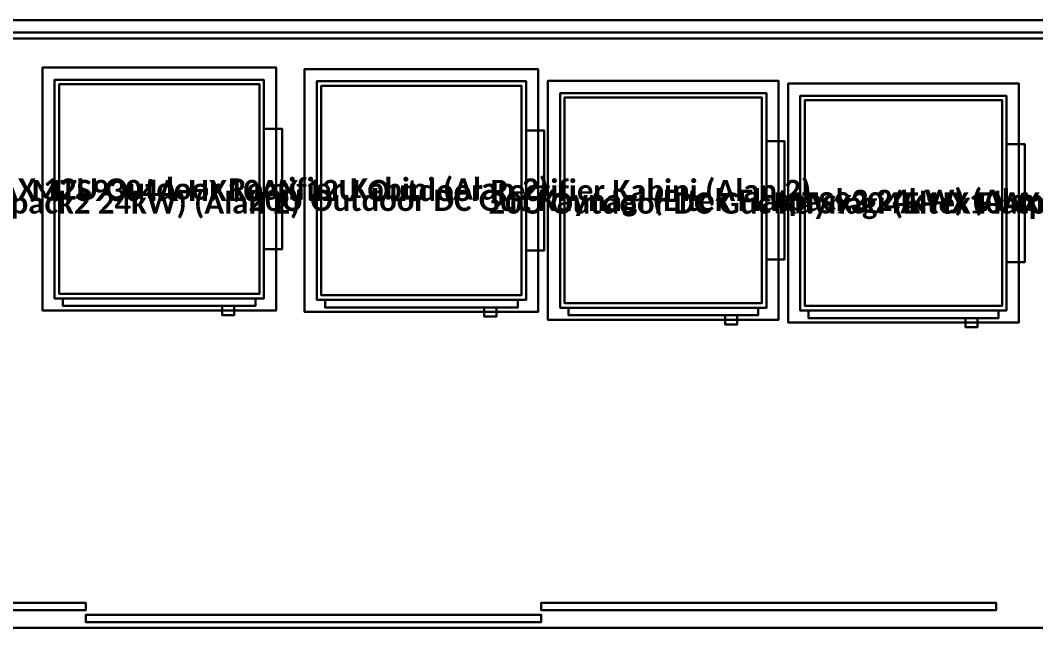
# Model space of a CAD drawing. Header units: metres. Extents: x -15 to 15, y -45.1 to 2.
# Drawn here: x 1.284 to 4.63, y 0 to 2 of the extents above; entities that cross this region are included whole.
import ezdxf
from ezdxf.enums import TextEntityAlignment as Align

# ---------------------------------------------------------------- set-up
doc = ezdxf.new("R2010")
doc.units = ezdxf.units.M
for name, color, linetype in [('EKP_RECTIFIER_ELTEK_20U', 3, 'CONTINUOUS'), ('EKP_RECTIFIER_MTS9304A', 94, 'CONTINUOUS'), ('KORKULUK_KAPI', 4, 'CONTINUOUS'), ('ZEMIN_PLATFORM', 8, 'CONTINUOUS')]:
    doc.layers.add(name, color=color, linetype=linetype)
doc.styles.get("Standard").update_dxf_attribs({"font": 'calibrib.ttf'})

msp = doc.modelspace()

# ---------------------------------------------------------------- linework, layer by layer
at = {"layer": 'EKP_RECTIFIER_ELTEK_20U'}
for p, q in [((3.7828, 1.8006, 1.24), (3.0228, 1.8006, 1.24)), ((3.0228, 1.8006, 1.24), (3.0228, 1.0136, 1.24)), ((3.7828, 1.8006, 1.32), (3.0228, 1.8006, 1.32)), ((3.0228, 1.8006, 1.32), (3.0228, 1.0136, 1.32)), ((3.0228, 1.8006, 1.24), (3.0228, 1.8006, 1.32)), ((3.7828, 1.0136, 1.24), (3.7828, 1.8006, 1.24)), ((3.7828, 1.0136, 1.32), (3.7828, 1.8006, 1.32)), ((3.7828, 1.8006, 1.24), (3.7828, 1.8006, 1.32)), ((4.5743, 1.7917, 1.24), (3.8143, 1.7917, 1.24)), ((3.8143, 1.7917, 1.24), (3.8143, 1.0047, 1.24)), ((4.5743, 1.7917, 1.32), (3.8143, 1.7917, 1.32)), ((3.8143, 1.7917, 1.32), (3.8143, 1.0047, 1.32)), ((3.8143, 1.7917, 1.24), (3.8143, 1.7917, 1.32)), ((4.5743, 1.0047, 1.24), (4.5743, 1.7917, 1.24)), ((4.5743, 1.0047, 1.32), (4.5743, 1.7917, 1.32)), ((4.5743, 1.7917, 1.24), (4.5743, 1.7917, 1.32)), ((3.7428, 1.7606, 0.1), (3.0628, 1.7606, 0.1)), ((3.0628, 1.7606, 0.1), (3.0628, 1.0536, 0.1)), ((3.7428, 1.7606, 1.24), (3.0628, 1.7606, 1.24)), ((3.0628, 1.7606, 1.24), (3.0628, 1.0536, 1.24)), ((3.0628, 1.7606, 0.1), (3.0628, 1.7606, 1.24)), ((3.7278, 1.7456), (3.0778, 1.7456)), ((3.0778, 1.7456), (3.0778, 1.0686)), ((3.7278, 1.7456, 0.1), (3.0778, 1.7456, 0.1)), ((3.0778, 1.7456, 0.1), (3.0778, 1.0686, 0.1)), ((3.0778, 1.7456), (3.0778, 1.7456, 0.1)), ((3.7278, 1.0686), (3.7278, 1.7456)), ((3.7278, 1.0686, 0.1), (3.7278, 1.7456, 0.1)), ((3.7278, 1.7456), (3.7278, 1.7456, 0.1)), ((3.7428, 1.0536, 0.1), (3.7428, 1.7606, 0.1)), ((3.7428, 1.0536, 1.24), (3.7428, 1.7606, 1.24)), ((3.7428, 1.7606, 0.1), (3.7428, 1.7606, 1.24)), ((4.5343, 1.7517, 0.1), (3.8543, 1.7517, 0.1)), ((3.8543, 1.7517, 0.1), (3.8543, 1.0447, 0.1)), ((4.5343, 1.7517, 1.24), (3.8543, 1.7517, 1.24)), ((3.8543, 1.7517, 1.24), (3.8543, 1.0447, 1.24)), ((3.8543, 1.7517, 0.1), (3.8543, 1.7517, 1.24)), ((4.5343, 1.0447, 0.1), (4.5343, 1.7517, 0.1)), ((4.5343, 1.0447, 1.24), (4.5343, 1.7517, 1.24)), ((4.5343, 1.7517, 0.1), (4.5343, 1.7517, 1.24)), ((4.5193, 1.7367), (3.8693, 1.7367)), ((3.8693, 1.7367), (3.8693, 1.0597)), ((4.5193, 1.7367, 0.1), (3.8693, 1.7367, 0.1)), ((3.8693, 1.7367, 0.1), (3.8693, 1.0597, 0.1)), ((3.8693, 1.7367), (3.8693, 1.7367, 0.1)), ((4.5193, 1.0597), (4.5193, 1.7367)), ((4.5193, 1.0597, 0.1), (4.5193, 1.7367, 0.1)), ((4.5193, 1.7367), (4.5193, 1.7367, 0.1)), ((3.8028, 1.6016, 0.2995), (3.7428, 1.6016, 0.2995)), ((3.7428, 1.6016, 0.2995), (3.7428, 1.2127, 0.2995)), ((3.8028, 1.6016, 1.0405), (3.7428, 1.6016, 1.0405)), ((3.7428, 1.6016, 1.0405), (3.7428, 1.2127, 1.0405)), ((3.7428, 1.6016, 0.2995), (3.7428, 1.6016, 1.0405)), ((3.8028, 1.2127, 0.2995), (3.8028, 1.6016, 0.2995)), ((3.8028, 1.2127, 1.0405), (3.8028, 1.6016, 1.0405)), ((3.8028, 1.6016, 0.2995), (3.8028, 1.6016, 1.0405)), ((4.5943, 1.5926, 0.2995), (4.5343, 1.5926, 0.2995)), ((4.5343, 1.5926, 0.2995), (4.5343, 1.2038, 0.2995)), ((4.5943, 1.5926, 1.0405), (4.5343, 1.5926, 1.0405)), ((4.5343, 1.5926, 1.0405), (4.5343, 1.2038, 1.0405)), ((4.5343, 1.5926, 0.2995), (4.5343, 1.5926, 1.0405)), ((4.5943, 1.2038, 0.2995), (4.5943, 1.5926, 0.2995)), ((4.5943, 1.2038, 1.0405), (4.5943, 1.5926, 1.0405)), ((4.5943, 1.5926, 0.2995), (4.5943, 1.5926, 1.0405)), ((3.7428, 1.2127, 0.2995), (3.8028, 1.2127, 0.2995)), ((3.7428, 1.2127, 1.0405), (3.8028, 1.2127, 1.0405)), ((3.7428, 1.2127, 0.2995), (3.7428, 1.2127, 1.0405)), ((3.8028, 1.2127, 0.2995), (3.8028, 1.2127, 1.0405)), ((4.5343, 1.2038, 0.2995), (4.5943, 1.2038, 0.2995)), ((4.5343, 1.2038, 1.0405), (4.5943, 1.2038, 1.0405)), ((4.5343, 1.2038, 0.2995), (4.5343, 1.2038, 1.0405)), ((4.5943, 1.2038, 0.2995), (4.5943, 1.2038, 1.0405)), ((3.0628, 1.0536, 0.1), (3.7428, 1.0536, 0.1)), ((3.0628, 1.0536, 1.24), (3.7428, 1.0536, 1.24)), ((3.0628, 1.0536, 0.1), (3.0628, 1.0536, 1.24)), ((3.0778, 1.0686), (3.7278, 1.0686)), ((3.0778, 1.0686, 0.1), (3.7278, 1.0686, 0.1)), ((3.0778, 1.0686), (3.0778, 1.0686, 0.1)), ((3.7156, 1.0536, 0.13), (3.09, 1.0536, 0.13)), ((3.09, 1.0536, 0.13), (3.09, 1.0286, 0.13)), ((3.7156, 1.0536, 1.216), (3.09, 1.0536, 1.216)), ((3.09, 1.0536, 1.216), (3.09, 1.0286, 1.216)), ((3.09, 1.0536, 0.13), (3.09, 1.0536, 1.216)), ((3.7156, 1.0286, 0.13), (3.7156, 1.0536, 0.13)), ((3.7156, 1.0286, 1.216), (3.7156, 1.0536, 1.216)), ((3.7156, 1.0536, 0.13), (3.7156, 1.0536, 1.216)), ((3.7278, 1.0686), (3.7278, 1.0686, 0.1)), ((3.7428, 1.0536, 0.1), (3.7428, 1.0536, 1.24)), ((3.8543, 1.0447, 0.1), (4.5343, 1.0447, 0.1)), ((3.8543, 1.0447, 1.24), (4.5343, 1.0447, 1.24)), ((3.8543, 1.0447, 0.1), (3.8543, 1.0447, 1.24)), ((3.8693, 1.0597), (4.5193, 1.0597)), ((3.8693, 1.0597, 0.1), (4.5193, 1.0597, 0.1)), ((3.8693, 1.0597), (3.8693, 1.0597, 0.1)), ((4.5071, 1.0447, 0.13), (3.8815, 1.0447, 0.13)), ((3.8815, 1.0447, 0.13), (3.8815, 1.0197, 0.13)), ((4.5071, 1.0447, 1.216), (3.8815, 1.0447, 1.216)), ((3.8815, 1.0447, 1.216), (3.8815, 1.0197, 1.216)), ((3.8815, 1.0447, 0.13), (3.8815, 1.0447, 1.216)), ((4.5071, 1.0197, 0.13), (4.5071, 1.0447, 0.13)), ((4.5071, 1.0197, 1.216), (4.5071, 1.0447, 1.216)), ((4.5071, 1.0447, 0.13), (4.5071, 1.0447, 1.216)), ((4.5193, 1.0597), (4.5193, 1.0597, 0.1)), ((4.5343, 1.0447, 0.1), (4.5343, 1.0447, 1.24)), ((3.0228, 1.0136, 1.24), (3.7828, 1.0136, 1.24)), ((3.0228, 1.0136, 1.32), (3.7828, 1.0136, 1.32)), ((3.0228, 1.0136, 1.24), (3.0228, 1.0136, 1.32)), ((3.09, 1.0286, 0.13), (3.7156, 1.0286, 0.13)), ((3.09, 1.0286, 1.216), (3.7156, 1.0286, 1.216)), ((3.09, 1.0286, 0.13), (3.09, 1.0286, 1.216)), ((3.6468, 1.0286, 0.58), (3.6068, 1.0286, 0.58)), ((3.6068, 1.0286, 0.58), (3.6068, 0.9986, 0.58)), ((3.6468, 1.0286, 0.76), (3.6068, 1.0286, 0.76)), ((3.6068, 1.0286, 0.76), (3.6068, 0.9986, 0.76)), ((3.6068, 1.0286, 0.58), (3.6068, 1.0286, 0.76)), ((3.6468, 0.9986, 0.58), (3.6468, 1.0286, 0.58)), ((3.6468, 0.9986, 0.76), (3.6468, 1.0286, 0.76)), ((3.6468, 1.0286, 0.58), (3.6468, 1.0286, 0.76)), ((3.7156, 1.0286, 0.13), (3.7156, 1.0286, 1.216)), ((3.7828, 1.0136, 1.24), (3.7828, 1.0136, 1.32)), ((3.8143, 1.0047, 1.24), (4.5743, 1.0047, 1.24)), ((3.8143, 1.0047, 1.32), (4.5743, 1.0047, 1.32)), ((3.8143, 1.0047, 1.24), (3.8143, 1.0047, 1.32)), ((3.8815, 1.0197, 0.13), (4.5071, 1.0197, 0.13)), ((3.8815, 1.0197, 1.216), (4.5071, 1.0197, 1.216)), ((3.8815, 1.0197, 0.13), (3.8815, 1.0197, 1.216)), ((4.4383, 1.0197, 0.58), (4.3983, 1.0197, 0.58)), ((4.3983, 1.0197, 0.58), (4.3983, 0.9897, 0.58)), ((4.4383, 1.0197, 0.76), (4.3983, 1.0197, 0.76)), ((4.3983, 1.0197, 0.76), (4.3983, 0.9897, 0.76)), ((4.3983, 1.0197, 0.58), (4.3983, 1.0197, 0.76)), ((4.4383, 0.9897, 0.58), (4.4383, 1.0197, 0.58)), ((4.4383, 0.9897, 0.76), (4.4383, 1.0197, 0.76)), ((4.4383, 1.0197, 0.58), (4.4383, 1.0197, 0.76)), ((4.5071, 1.0197, 0.13), (4.5071, 1.0197, 1.216)), ((4.5743, 1.0047, 1.24), (4.5743, 1.0047, 1.32)), ((3.6068, 0.9986, 0.58), (3.6468, 0.9986, 0.58)), ((3.6068, 0.9986, 0.76), (3.6468, 0.9986, 0.76)), ((3.6068, 0.9986, 0.58), (3.6068, 0.9986, 0.76)), ((3.6468, 0.9986, 0.58), (3.6468, 0.9986, 0.76)), ((4.3983, 0.9897, 0.58), (4.4383, 0.9897, 0.58)), ((4.3983, 0.9897, 0.76), (4.4383, 0.9897, 0.76)), ((4.3983, 0.9897, 0.58), (4.3983, 0.9897, 0.76)), ((4.4383, 0.9897, 0.58), (4.4383, 0.9897, 0.76))]:
    msp.add_line(p, q, dxfattribs=at)
for points in [[(3.0228, 1.0136, 1.24), (3.7828, 1.0136, 1.24), (3.7828, 1.8006, 1.24), (3.0228, 1.8006, 1.24)], [(3.0228, 1.0136, 1.32), (3.7828, 1.0136, 1.32), (3.7828, 1.8006, 1.32), (3.0228, 1.8006, 1.32)], [(3.0228, 1.8006, 1.24), (3.7828, 1.8006, 1.24), (3.7828, 1.8006, 1.32), (3.0228, 1.8006, 1.32)], [(3.0228, 1.0136, 1.24), (3.0228, 1.8006, 1.24), (3.0228, 1.8006, 1.32), (3.0228, 1.0136, 1.32)], [(3.7828, 1.0136, 1.24), (3.7828, 1.8006, 1.24), (3.7828, 1.8006, 1.32), (3.7828, 1.0136, 1.32)], [(3.8143, 1.0047, 1.24), (4.5743, 1.0047, 1.24), (4.5743, 1.7917, 1.24), (3.8143, 1.7917, 1.24)], [(3.8143, 1.0047, 1.32), (4.5743, 1.0047, 1.32), (4.5743, 1.7917, 1.32), (3.8143, 1.7917, 1.32)], [(3.8143, 1.7917, 1.24), (4.5743, 1.7917, 1.24), (4.5743, 1.7917, 1.32), (3.8143, 1.7917, 1.32)], [(3.8143, 1.0047, 1.24), (3.8143, 1.7917, 1.24), (3.8143, 1.7917, 1.32), (3.8143, 1.0047, 1.32)], [(4.5743, 1.0047, 1.24), (4.5743, 1.7917, 1.24), (4.5743, 1.7917, 1.32), (4.5743, 1.0047, 1.32)], [(3.0628, 1.0536, 0.1), (3.7428, 1.0536, 0.1), (3.7428, 1.7606, 0.1), (3.0628, 1.7606, 0.1)], [(3.0628, 1.0536, 1.24), (3.7428, 1.0536, 1.24), (3.7428, 1.7606, 1.24), (3.0628, 1.7606, 1.24)], [(3.0628, 1.7606, 0.1), (3.7428, 1.7606, 0.1), (3.7428, 1.7606, 1.24), (3.0628, 1.7606, 1.24)], [(3.0628, 1.0536, 0.1), (3.0628, 1.7606, 0.1), (3.0628, 1.7606, 1.24), (3.0628, 1.0536, 1.24)], [(3.0778, 1.0686), (3.7278, 1.0686), (3.7278, 1.7456), (3.0778, 1.7456)], [(3.0778, 1.0686, 0.1), (3.7278, 1.0686, 0.1), (3.7278, 1.7456, 0.1), (3.0778, 1.7456, 0.1)], [(3.0778, 1.7456), (3.7278, 1.7456), (3.7278, 1.7456, 0.1), (3.0778, 1.7456, 0.1)], [(3.0778, 1.0686), (3.0778, 1.7456), (3.0778, 1.7456, 0.1), (3.0778, 1.0686, 0.1)], [(3.7278, 1.0686), (3.7278, 1.7456), (3.7278, 1.7456, 0.1), (3.7278, 1.0686, 0.1)], [(3.7428, 1.0536, 0.1), (3.7428, 1.7606, 0.1), (3.7428, 1.7606, 1.24), (3.7428, 1.0536, 1.24)], [(3.8543, 1.0447, 0.1), (4.5343, 1.0447, 0.1), (4.5343, 1.7517, 0.1), (3.8543, 1.7517, 0.1)], [(3.8543, 1.0447, 1.24), (4.5343, 1.0447, 1.24), (4.5343, 1.7517, 1.24), (3.8543, 1.7517, 1.24)], [(3.8543, 1.7517, 0.1), (4.5343, 1.7517, 0.1), (4.5343, 1.7517, 1.24), (3.8543, 1.7517, 1.24)], [(3.8543, 1.0447, 0.1), (3.8543, 1.7517, 0.1), (3.8543, 1.7517, 1.24), (3.8543, 1.0447, 1.24)], [(4.5343, 1.0447, 0.1), (4.5343, 1.7517, 0.1), (4.5343, 1.7517, 1.24), (4.5343, 1.0447, 1.24)], [(3.8693, 1.0597), (4.5193, 1.0597), (4.5193, 1.7367), (3.8693, 1.7367)], [(3.8693, 1.0597, 0.1), (4.5193, 1.0597, 0.1), (4.5193, 1.7367, 0.1), (3.8693, 1.7367, 0.1)], [(3.8693, 1.7367), (4.5193, 1.7367), (4.5193, 1.7367, 0.1), (3.8693, 1.7367, 0.1)], [(3.8693, 1.0597), (3.8693, 1.7367), (3.8693, 1.7367, 0.1), (3.8693, 1.0597, 0.1)], [(4.5193, 1.0597), (4.5193, 1.7367), (4.5193, 1.7367, 0.1), (4.5193, 1.0597, 0.1)], [(3.7428, 1.2127, 0.2995), (3.8028, 1.2127, 0.2995), (3.8028, 1.6016, 0.2995), (3.7428, 1.6016, 0.2995)], [(3.7428, 1.2127, 1.0405), (3.8028, 1.2127, 1.0405), (3.8028, 1.6016, 1.0405), (3.7428, 1.6016, 1.0405)], [(3.7428, 1.6016, 0.2995), (3.8028, 1.6016, 0.2995), (3.8028, 1.6016, 1.0405), (3.7428, 1.6016, 1.0405)], [(3.7428, 1.2127, 0.2995), (3.7428, 1.6016, 0.2995), (3.7428, 1.6016, 1.0405), (3.7428, 1.2127, 1.0405)], [(3.8028, 1.2127, 0.2995), (3.8028, 1.6016, 0.2995), (3.8028, 1.6016, 1.0405), (3.8028, 1.2127, 1.0405)], [(4.5343, 1.2038, 0.2995), (4.5943, 1.2038, 0.2995), (4.5943, 1.5926, 0.2995), (4.5343, 1.5926, 0.2995)], [(4.5343, 1.2038, 1.0405), (4.5943, 1.2038, 1.0405), (4.5943, 1.5926, 1.0405), (4.5343, 1.5926, 1.0405)], [(4.5343, 1.5926, 0.2995), (4.5943, 1.5926, 0.2995), (4.5943, 1.5926, 1.0405), (4.5343, 1.5926, 1.0405)], [(4.5343, 1.2038, 0.2995), (4.5343, 1.5926, 0.2995), (4.5343, 1.5926, 1.0405), (4.5343, 1.2038, 1.0405)], [(4.5943, 1.2038, 0.2995), (4.5943, 1.5926, 0.2995), (4.5943, 1.5926, 1.0405), (4.5943, 1.2038, 1.0405)], [(3.7428, 1.2127, 0.2995), (3.8028, 1.2127, 0.2995), (3.8028, 1.2127, 1.0405), (3.7428, 1.2127, 1.0405)], [(4.5343, 1.2038, 0.2995), (4.5943, 1.2038, 0.2995), (4.5943, 1.2038, 1.0405), (4.5343, 1.2038, 1.0405)], [(3.0628, 1.0536, 0.1), (3.7428, 1.0536, 0.1), (3.7428, 1.0536, 1.24), (3.0628, 1.0536, 1.24)], [(3.0778, 1.0686), (3.7278, 1.0686), (3.7278, 1.0686, 0.1), (3.0778, 1.0686, 0.1)], [(3.09, 1.0286, 0.13), (3.7156, 1.0286, 0.13), (3.7156, 1.0536, 0.13), (3.09, 1.0536, 0.13)], [(3.09, 1.0286, 1.216), (3.7156, 1.0286, 1.216), (3.7156, 1.0536, 1.216), (3.09, 1.0536, 1.216)], [(3.09, 1.0536, 0.13), (3.7156, 1.0536, 0.13), (3.7156, 1.0536, 1.216), (3.09, 1.0536, 1.216)], [(3.09, 1.0286, 0.13), (3.09, 1.0536, 0.13), (3.09, 1.0536, 1.216), (3.09, 1.0286, 1.216)], [(3.7156, 1.0286, 0.13), (3.7156, 1.0536, 0.13), (3.7156, 1.0536, 1.216), (3.7156, 1.0286, 1.216)], [(3.8543, 1.0447, 0.1), (4.5343, 1.0447, 0.1), (4.5343, 1.0447, 1.24), (3.8543, 1.0447, 1.24)], [(3.8693, 1.0597), (4.5193, 1.0597), (4.5193, 1.0597, 0.1), (3.8693, 1.0597, 0.1)], [(3.8815, 1.0197, 0.13), (4.5071, 1.0197, 0.13), (4.5071, 1.0447, 0.13), (3.8815, 1.0447, 0.13)], [(3.8815, 1.0197, 1.216), (4.5071, 1.0197, 1.216), (4.5071, 1.0447, 1.216), (3.8815, 1.0447, 1.216)], [(3.8815, 1.0447, 0.13), (4.5071, 1.0447, 0.13), (4.5071, 1.0447, 1.216), (3.8815, 1.0447, 1.216)], [(3.8815, 1.0197, 0.13), (3.8815, 1.0447, 0.13), (3.8815, 1.0447, 1.216), (3.8815, 1.0197, 1.216)], [(4.5071, 1.0197, 0.13), (4.5071, 1.0447, 0.13), (4.5071, 1.0447, 1.216), (4.5071, 1.0197, 1.216)], [(3.0228, 1.0136, 1.24), (3.7828, 1.0136, 1.24), (3.7828, 1.0136, 1.32), (3.0228, 1.0136, 1.32)], [(3.09, 1.0286, 0.13), (3.7156, 1.0286, 0.13), (3.7156, 1.0286, 1.216), (3.09, 1.0286, 1.216)], [(3.6068, 0.9986, 0.58), (3.6468, 0.9986, 0.58), (3.6468, 1.0286, 0.58), (3.6068, 1.0286, 0.58)], [(3.6068, 0.9986, 0.76), (3.6468, 0.9986, 0.76), (3.6468, 1.0286, 0.76), (3.6068, 1.0286, 0.76)], [(3.6068, 1.0286, 0.58), (3.6468, 1.0286, 0.58), (3.6468, 1.0286, 0.76), (3.6068, 1.0286, 0.76)], [(3.6068, 0.9986, 0.58), (3.6068, 1.0286, 0.58), (3.6068, 1.0286, 0.76), (3.6068, 0.9986, 0.76)], [(3.6468, 0.9986, 0.58), (3.6468, 1.0286, 0.58), (3.6468, 1.0286, 0.76), (3.6468, 0.9986, 0.76)], [(3.8143, 1.0047, 1.24), (4.5743, 1.0047, 1.24), (4.5743, 1.0047, 1.32), (3.8143, 1.0047, 1.32)], [(3.8815, 1.0197, 0.13), (4.5071, 1.0197, 0.13), (4.5071, 1.0197, 1.216), (3.8815, 1.0197, 1.216)], [(4.3983, 0.9897, 0.58), (4.4383, 0.9897, 0.58), (4.4383, 1.0197, 0.58), (4.3983, 1.0197, 0.58)], [(4.3983, 0.9897, 0.76), (4.4383, 0.9897, 0.76), (4.4383, 1.0197, 0.76), (4.3983, 1.0197, 0.76)], [(4.3983, 1.0197, 0.58), (4.4383, 1.0197, 0.58), (4.4383, 1.0197, 0.76), (4.3983, 1.0197, 0.76)], [(4.3983, 0.9897, 0.58), (4.3983, 1.0197, 0.58), (4.3983, 1.0197, 0.76), (4.3983, 0.9897, 0.76)], [(4.4383, 0.9897, 0.58), (4.4383, 1.0197, 0.58), (4.4383, 1.0197, 0.76), (4.4383, 0.9897, 0.76)], [(3.6068, 0.9986, 0.58), (3.6468, 0.9986, 0.58), (3.6468, 0.9986, 0.76), (3.6068, 0.9986, 0.76)], [(4.3983, 0.9897, 0.58), (4.4383, 0.9897, 0.58), (4.4383, 0.9897, 0.76), (4.3983, 0.9897, 0.76)]]:
    msp.add_3dface(points, dxfattribs=at)
at = {"layer": 'EKP_RECTIFIER_MTS9304A'}
for p, q in [((2.1268, 1.8445, 1.17), (1.3568, 1.8445, 1.17)), ((1.3568, 1.8445, 1.17), (1.3568, 1.0445, 1.17)), ((2.1268, 1.8445, 1.25), (1.3568, 1.8445, 1.25)), ((1.3568, 1.8445, 1.25), (1.3568, 1.0445, 1.25)), ((1.3568, 1.8445, 1.17), (1.3568, 1.8445, 1.25)), ((2.1268, 1.0445, 1.17), (2.1268, 1.8445, 1.17)), ((2.1268, 1.0445, 1.25), (2.1268, 1.8445, 1.25)), ((2.1268, 1.8445, 1.17), (2.1268, 1.8445, 1.25)), ((2.9908, 1.8397, 1.17), (2.2208, 1.8397, 1.17)), ((2.2208, 1.8397, 1.17), (2.2208, 1.0397, 1.17)), ((2.9908, 1.8397, 1.25), (2.2208, 1.8397, 1.25)), ((2.2208, 1.8397, 1.25), (2.2208, 1.0397, 1.25)), ((2.2208, 1.8397, 1.17), (2.2208, 1.8397, 1.25)), ((2.9908, 1.0397, 1.17), (2.9908, 1.8397, 1.17)), ((2.9908, 1.0397, 1.25), (2.9908, 1.8397, 1.25)), ((2.9908, 1.8397, 1.17), (2.9908, 1.8397, 1.25)), ((2.0868, 1.8045, 0.1), (1.3968, 1.8045, 0.1)), ((1.3968, 1.8045, 0.1), (1.3968, 1.0845, 0.1)), ((2.0868, 1.8045, 1.17), (1.3968, 1.8045, 1.17)), ((1.3968, 1.8045, 1.17), (1.3968, 1.0845, 1.17)), ((1.3968, 1.8045, 0.1), (1.3968, 1.8045, 1.17)), ((2.0718, 1.7895), (1.4118, 1.7895)), ((1.4118, 1.7895), (1.4118, 1.0995)), ((2.0718, 1.7895, 0.1), (1.4118, 1.7895, 0.1)), ((1.4118, 1.7895, 0.1), (1.4118, 1.0995, 0.1)), ((1.4118, 1.7895), (1.4118, 1.7895, 0.1)), ((2.0718, 1.0995), (2.0718, 1.7895)), ((2.0718, 1.0995, 0.1), (2.0718, 1.7895, 0.1)), ((2.0718, 1.7895), (2.0718, 1.7895, 0.1)), ((2.0868, 1.0845, 0.1), (2.0868, 1.8045, 0.1)), ((2.0868, 1.0845, 1.17), (2.0868, 1.8045, 1.17)), ((2.0868, 1.8045, 0.1), (2.0868, 1.8045, 1.17)), ((2.9508, 1.7997, 0.1), (2.2608, 1.7997, 0.1)), ((2.2608, 1.7997, 0.1), (2.2608, 1.0797, 0.1)), ((2.9508, 1.7997, 1.17), (2.2608, 1.7997, 1.17)), ((2.2608, 1.7997, 1.17), (2.2608, 1.0797, 1.17)), ((2.2608, 1.7997, 0.1), (2.2608, 1.7997, 1.17)), ((2.9358, 1.7847), (2.2758, 1.7847)), ((2.2758, 1.7847), (2.2758, 1.0947)), ((2.9358, 1.7847, 0.1), (2.2758, 1.7847, 0.1)), ((2.2758, 1.7847, 0.1), (2.2758, 1.0947, 0.1)), ((2.2758, 1.7847), (2.2758, 1.7847, 0.1)), ((2.9358, 1.0947), (2.9358, 1.7847)), ((2.9358, 1.0947, 0.1), (2.9358, 1.7847, 0.1)), ((2.9358, 1.7847), (2.9358, 1.7847, 0.1)), ((2.9508, 1.0797, 0.1), (2.9508, 1.7997, 0.1)), ((2.9508, 1.0797, 1.17), (2.9508, 1.7997, 1.17)), ((2.9508, 1.7997, 0.1), (2.9508, 1.7997, 1.17)), ((2.1468, 1.6425, 0.2872), (2.0868, 1.6425, 0.2872)), ((2.0868, 1.6425, 0.2872), (2.0868, 1.2465, 0.2872)), ((2.1468, 1.6425, 0.9827), (2.0868, 1.6425, 0.9827)), ((2.0868, 1.6425, 0.9827), (2.0868, 1.2465, 0.9827)), ((2.0868, 1.6425, 0.2872), (2.0868, 1.6425, 0.9827)), ((2.1468, 1.2465, 0.2872), (2.1468, 1.6425, 0.2872)), ((2.1468, 1.2465, 0.9827), (2.1468, 1.6425, 0.9827)), ((2.1468, 1.6425, 0.2872), (2.1468, 1.6425, 0.9827)), ((3.0108, 1.6377, 0.2872), (2.9508, 1.6377, 0.2872)), ((2.9508, 1.6377, 0.2872), (2.9508, 1.2417, 0.2872)), ((3.0108, 1.6377, 0.9827), (2.9508, 1.6377, 0.9827)), ((2.9508, 1.6377, 0.9827), (2.9508, 1.2417, 0.9827)), ((2.9508, 1.6377, 0.2872), (2.9508, 1.6377, 0.9827)), ((3.0108, 1.2417, 0.2872), (3.0108, 1.6377, 0.2872)), ((3.0108, 1.2417, 0.9827), (3.0108, 1.6377, 0.9827)), ((3.0108, 1.6377, 0.2872), (3.0108, 1.6377, 0.9827)), ((2.0868, 1.2465, 0.2872), (2.1468, 1.2465, 0.2872)), ((2.0868, 1.2465, 0.9827), (2.1468, 1.2465, 0.9827)), ((2.0868, 1.2465, 0.2872), (2.0868, 1.2465, 0.9827)), ((2.1468, 1.2465, 0.2872), (2.1468, 1.2465, 0.9827)), ((2.9508, 1.2417, 0.2872), (3.0108, 1.2417, 0.2872)), ((2.9508, 1.2417, 0.9827), (3.0108, 1.2417, 0.9827)), ((2.9508, 1.2417, 0.2872), (2.9508, 1.2417, 0.9827)), ((3.0108, 1.2417, 0.2872), (3.0108, 1.2417, 0.9827)), ((1.3968, 1.0845, 0.1), (2.0868, 1.0845, 0.1)), ((1.3968, 1.0845, 1.17), (2.0868, 1.0845, 1.17)), ((1.3968, 1.0845, 0.1), (1.3968, 1.0845, 1.17)), ((1.4118, 1.0995), (2.0718, 1.0995)), ((1.4118, 1.0995, 0.1), (2.0718, 1.0995, 0.1)), ((1.4118, 1.0995), (1.4118, 1.0995, 0.1)), ((2.0592, 1.0845, 0.13), (1.4244, 1.0845, 0.13)), ((1.4244, 1.0845, 0.13), (1.4244, 1.0595, 0.13)), ((2.0592, 1.0845, 1.146), (1.4244, 1.0845, 1.146)), ((1.4244, 1.0845, 1.146), (1.4244, 1.0595, 1.146)), ((1.4244, 1.0845, 0.13), (1.4244, 1.0845, 1.146)), ((2.0592, 1.0595, 0.13), (2.0592, 1.0845, 0.13)), ((2.0592, 1.0595, 1.146), (2.0592, 1.0845, 1.146)), ((2.0592, 1.0845, 0.13), (2.0592, 1.0845, 1.146)), ((2.0718, 1.0995), (2.0718, 1.0995, 0.1)), ((2.0868, 1.0845, 0.1), (2.0868, 1.0845, 1.17)), ((2.2608, 1.0797, 0.1), (2.9508, 1.0797, 0.1)), ((2.2608, 1.0797, 1.17), (2.9508, 1.0797, 1.17)), ((2.2608, 1.0797, 0.1), (2.2608, 1.0797, 1.17)), ((2.2758, 1.0947), (2.9358, 1.0947)), ((2.2758, 1.0947, 0.1), (2.9358, 1.0947, 0.1)), ((2.2758, 1.0947), (2.2758, 1.0947, 0.1)), ((2.9232, 1.0797, 0.13), (2.2884, 1.0797, 0.13)), ((2.2884, 1.0797, 0.13), (2.2884, 1.0547, 0.13)), ((2.9232, 1.0797, 1.146), (2.2884, 1.0797, 1.146)), ((2.2884, 1.0797, 1.146), (2.2884, 1.0547, 1.146)), ((2.2884, 1.0797, 0.13), (2.2884, 1.0797, 1.146)), ((2.9232, 1.0547, 0.13), (2.9232, 1.0797, 0.13)), ((2.9232, 1.0547, 1.146), (2.9232, 1.0797, 1.146)), ((2.9232, 1.0797, 0.13), (2.9232, 1.0797, 1.146)), ((2.9358, 1.0947), (2.9358, 1.0947, 0.1)), ((2.9508, 1.0797, 0.1), (2.9508, 1.0797, 1.17)), ((1.3568, 1.0445, 1.17), (2.1268, 1.0445, 1.17)), ((1.3568, 1.0445, 1.25), (2.1268, 1.0445, 1.25)), ((1.3568, 1.0445, 1.17), (1.3568, 1.0445, 1.25)), ((1.4244, 1.0595, 0.13), (2.0592, 1.0595, 0.13)), ((1.4244, 1.0595, 1.146), (2.0592, 1.0595, 1.146)), ((1.4244, 1.0595, 0.13), (1.4244, 1.0595, 1.146)), ((1.9888, 1.0595, 0.545), (1.9488, 1.0595, 0.545)), ((1.9488, 1.0595, 0.545), (1.9488, 1.0295, 0.545)), ((1.9888, 1.0595, 0.725), (1.9488, 1.0595, 0.725)), ((1.9488, 1.0595, 0.725), (1.9488, 1.0295, 0.725)), ((1.9488, 1.0595, 0.545), (1.9488, 1.0595, 0.725)), ((1.9888, 1.0295, 0.545), (1.9888, 1.0595, 0.545)), ((1.9888, 1.0295, 0.725), (1.9888, 1.0595, 0.725)), ((1.9888, 1.0595, 0.545), (1.9888, 1.0595, 0.725)), ((2.0592, 1.0595, 0.13), (2.0592, 1.0595, 1.146)), ((2.1268, 1.0445, 1.17), (2.1268, 1.0445, 1.25)), ((2.2208, 1.0397, 1.17), (2.9908, 1.0397, 1.17)), ((2.2208, 1.0397, 1.25), (2.9908, 1.0397, 1.25)), ((2.2208, 1.0397, 1.17), (2.2208, 1.0397, 1.25)), ((2.2884, 1.0547, 0.13), (2.9232, 1.0547, 0.13)), ((2.2884, 1.0547, 1.146), (2.9232, 1.0547, 1.146)), ((2.2884, 1.0547, 0.13), (2.2884, 1.0547, 1.146)), ((2.8528, 1.0547, 0.545), (2.8128, 1.0547, 0.545)), ((2.8128, 1.0547, 0.545), (2.8128, 1.0247, 0.545)), ((2.8528, 1.0547, 0.725), (2.8128, 1.0547, 0.725)), ((2.8128, 1.0547, 0.725), (2.8128, 1.0247, 0.725)), ((2.8128, 1.0547, 0.545), (2.8128, 1.0547, 0.725)), ((2.8528, 1.0247, 0.545), (2.8528, 1.0547, 0.545)), ((2.8528, 1.0247, 0.725), (2.8528, 1.0547, 0.725)), ((2.8528, 1.0547, 0.545), (2.8528, 1.0547, 0.725)), ((2.9232, 1.0547, 0.13), (2.9232, 1.0547, 1.146)), ((2.9908, 1.0397, 1.17), (2.9908, 1.0397, 1.25)), ((1.9488, 1.0295, 0.545), (1.9888, 1.0295, 0.545)), ((1.9488, 1.0295, 0.725), (1.9888, 1.0295, 0.725)), ((1.9488, 1.0295, 0.545), (1.9488, 1.0295, 0.725)), ((1.9888, 1.0295, 0.545), (1.9888, 1.0295, 0.725)), ((2.8128, 1.0247, 0.545), (2.8528, 1.0247, 0.545)), ((2.8128, 1.0247, 0.725), (2.8528, 1.0247, 0.725)), ((2.8128, 1.0247, 0.545), (2.8128, 1.0247, 0.725)), ((2.8528, 1.0247, 0.545), (2.8528, 1.0247, 0.725))]:
    msp.add_line(p, q, dxfattribs=at)
for points in [[(1.3568, 1.0445, 1.17), (2.1268, 1.0445, 1.17), (2.1268, 1.8445, 1.17), (1.3568, 1.8445, 1.17)], [(1.3568, 1.0445, 1.25), (2.1268, 1.0445, 1.25), (2.1268, 1.8445, 1.25), (1.3568, 1.8445, 1.25)], [(1.3568, 1.8445, 1.17), (2.1268, 1.8445, 1.17), (2.1268, 1.8445, 1.25), (1.3568, 1.8445, 1.25)], [(1.3568, 1.0445, 1.17), (1.3568, 1.8445, 1.17), (1.3568, 1.8445, 1.25), (1.3568, 1.0445, 1.25)], [(2.1268, 1.0445, 1.17), (2.1268, 1.8445, 1.17), (2.1268, 1.8445, 1.25), (2.1268, 1.0445, 1.25)], [(2.2208, 1.0397, 1.17), (2.9908, 1.0397, 1.17), (2.9908, 1.8397, 1.17), (2.2208, 1.8397, 1.17)], [(2.2208, 1.0397, 1.25), (2.9908, 1.0397, 1.25), (2.9908, 1.8397, 1.25), (2.2208, 1.8397, 1.25)], [(2.2208, 1.8397, 1.17), (2.9908, 1.8397, 1.17), (2.9908, 1.8397, 1.25), (2.2208, 1.8397, 1.25)], [(2.2208, 1.0397, 1.17), (2.2208, 1.8397, 1.17), (2.2208, 1.8397, 1.25), (2.2208, 1.0397, 1.25)], [(2.9908, 1.0397, 1.17), (2.9908, 1.8397, 1.17), (2.9908, 1.8397, 1.25), (2.9908, 1.0397, 1.25)], [(1.3968, 1.0845, 0.1), (2.0868, 1.0845, 0.1), (2.0868, 1.8045, 0.1), (1.3968, 1.8045, 0.1)], [(1.3968, 1.0845, 1.17), (2.0868, 1.0845, 1.17), (2.0868, 1.8045, 1.17), (1.3968, 1.8045, 1.17)], [(1.3968, 1.8045, 0.1), (2.0868, 1.8045, 0.1), (2.0868, 1.8045, 1.17), (1.3968, 1.8045, 1.17)], [(1.3968, 1.0845, 0.1), (1.3968, 1.8045, 0.1), (1.3968, 1.8045, 1.17), (1.3968, 1.0845, 1.17)], [(1.4118, 1.0995), (2.0718, 1.0995), (2.0718, 1.7895), (1.4118, 1.7895)], [(1.4118, 1.0995, 0.1), (2.0718, 1.0995, 0.1), (2.0718, 1.7895, 0.1), (1.4118, 1.7895, 0.1)], [(1.4118, 1.7895), (2.0718, 1.7895), (2.0718, 1.7895, 0.1), (1.4118, 1.7895, 0.1)], [(1.4118, 1.0995), (1.4118, 1.7895), (1.4118, 1.7895, 0.1), (1.4118, 1.0995, 0.1)], [(2.0718, 1.0995), (2.0718, 1.7895), (2.0718, 1.7895, 0.1), (2.0718, 1.0995, 0.1)], [(2.0868, 1.0845, 0.1), (2.0868, 1.8045, 0.1), (2.0868, 1.8045, 1.17), (2.0868, 1.0845, 1.17)], [(2.2608, 1.0797, 0.1), (2.9508, 1.0797, 0.1), (2.9508, 1.7997, 0.1), (2.2608, 1.7997, 0.1)], [(2.2608, 1.0797, 1.17), (2.9508, 1.0797, 1.17), (2.9508, 1.7997, 1.17), (2.2608, 1.7997, 1.17)], [(2.2608, 1.7997, 0.1), (2.9508, 1.7997, 0.1), (2.9508, 1.7997, 1.17), (2.2608, 1.7997, 1.17)], [(2.2608, 1.0797, 0.1), (2.2608, 1.7997, 0.1), (2.2608, 1.7997, 1.17), (2.2608, 1.0797, 1.17)], [(2.2758, 1.0947), (2.9358, 1.0947), (2.9358, 1.7847), (2.2758, 1.7847)], [(2.2758, 1.0947, 0.1), (2.9358, 1.0947, 0.1), (2.9358, 1.7847, 0.1), (2.2758, 1.7847, 0.1)], [(2.2758, 1.7847), (2.9358, 1.7847), (2.9358, 1.7847, 0.1), (2.2758, 1.7847, 0.1)], [(2.2758, 1.0947), (2.2758, 1.7847), (2.2758, 1.7847, 0.1), (2.2758, 1.0947, 0.1)], [(2.9358, 1.0947), (2.9358, 1.7847), (2.9358, 1.7847, 0.1), (2.9358, 1.0947, 0.1)], [(2.9508, 1.0797, 0.1), (2.9508, 1.7997, 0.1), (2.9508, 1.7997, 1.17), (2.9508, 1.0797, 1.17)], [(2.0868, 1.2465, 0.2872), (2.1468, 1.2465, 0.2872), (2.1468, 1.6425, 0.2872), (2.0868, 1.6425, 0.2872)], [(2.0868, 1.2465, 0.9827), (2.1468, 1.2465, 0.9827), (2.1468, 1.6425, 0.9827), (2.0868, 1.6425, 0.9827)], [(2.0868, 1.6425, 0.2872), (2.1468, 1.6425, 0.2872), (2.1468, 1.6425, 0.9827), (2.0868, 1.6425, 0.9827)], [(2.0868, 1.2465, 0.2872), (2.0868, 1.6425, 0.2872), (2.0868, 1.6425, 0.9827), (2.0868, 1.2465, 0.9827)], [(2.1468, 1.2465, 0.2872), (2.1468, 1.6425, 0.2872), (2.1468, 1.6425, 0.9827), (2.1468, 1.2465, 0.9827)], [(2.9508, 1.2417, 0.2872), (3.0108, 1.2417, 0.2872), (3.0108, 1.6377, 0.2872), (2.9508, 1.6377, 0.2872)], [(2.9508, 1.2417, 0.9827), (3.0108, 1.2417, 0.9827), (3.0108, 1.6377, 0.9827), (2.9508, 1.6377, 0.9827)], [(2.9508, 1.6377, 0.2872), (3.0108, 1.6377, 0.2872), (3.0108, 1.6377, 0.9827), (2.9508, 1.6377, 0.9827)], [(2.9508, 1.2417, 0.2872), (2.9508, 1.6377, 0.2872), (2.9508, 1.6377, 0.9827), (2.9508, 1.2417, 0.9827)], [(3.0108, 1.2417, 0.2872), (3.0108, 1.6377, 0.2872), (3.0108, 1.6377, 0.9827), (3.0108, 1.2417, 0.9827)], [(2.0868, 1.2465, 0.2872), (2.1468, 1.2465, 0.2872), (2.1468, 1.2465, 0.9827), (2.0868, 1.2465, 0.9827)], [(2.9508, 1.2417, 0.2872), (3.0108, 1.2417, 0.2872), (3.0108, 1.2417, 0.9827), (2.9508, 1.2417, 0.9827)], [(1.3968, 1.0845, 0.1), (2.0868, 1.0845, 0.1), (2.0868, 1.0845, 1.17), (1.3968, 1.0845, 1.17)], [(1.4118, 1.0995), (2.0718, 1.0995), (2.0718, 1.0995, 0.1), (1.4118, 1.0995, 0.1)], [(1.4244, 1.0595, 0.13), (2.0592, 1.0595, 0.13), (2.0592, 1.0845, 0.13), (1.4244, 1.0845, 0.13)], [(1.4244, 1.0595, 1.146), (2.0592, 1.0595, 1.146), (2.0592, 1.0845, 1.146), (1.4244, 1.0845, 1.146)], [(1.4244, 1.0845, 0.13), (2.0592, 1.0845, 0.13), (2.0592, 1.0845, 1.146), (1.4244, 1.0845, 1.146)], [(1.4244, 1.0595, 0.13), (1.4244, 1.0845, 0.13), (1.4244, 1.0845, 1.146), (1.4244, 1.0595, 1.146)], [(2.0592, 1.0595, 0.13), (2.0592, 1.0845, 0.13), (2.0592, 1.0845, 1.146), (2.0592, 1.0595, 1.146)], [(2.2608, 1.0797, 0.1), (2.9508, 1.0797, 0.1), (2.9508, 1.0797, 1.17), (2.2608, 1.0797, 1.17)], [(2.2758, 1.0947), (2.9358, 1.0947), (2.9358, 1.0947, 0.1), (2.2758, 1.0947, 0.1)], [(2.2884, 1.0547, 0.13), (2.9232, 1.0547, 0.13), (2.9232, 1.0797, 0.13), (2.2884, 1.0797, 0.13)], [(2.2884, 1.0547, 1.146), (2.9232, 1.0547, 1.146), (2.9232, 1.0797, 1.146), (2.2884, 1.0797, 1.146)], [(2.2884, 1.0797, 0.13), (2.9232, 1.0797, 0.13), (2.9232, 1.0797, 1.146), (2.2884, 1.0797, 1.146)], [(2.2884, 1.0547, 0.13), (2.2884, 1.0797, 0.13), (2.2884, 1.0797, 1.146), (2.2884, 1.0547, 1.146)], [(2.9232, 1.0547, 0.13), (2.9232, 1.0797, 0.13), (2.9232, 1.0797, 1.146), (2.9232, 1.0547, 1.146)], [(1.3568, 1.0445, 1.17), (2.1268, 1.0445, 1.17), (2.1268, 1.0445, 1.25), (1.3568, 1.0445, 1.25)], [(1.4244, 1.0595, 0.13), (2.0592, 1.0595, 0.13), (2.0592, 1.0595, 1.146), (1.4244, 1.0595, 1.146)], [(1.9488, 1.0295, 0.545), (1.9888, 1.0295, 0.545), (1.9888, 1.0595, 0.545), (1.9488, 1.0595, 0.545)], [(1.9488, 1.0295, 0.725), (1.9888, 1.0295, 0.725), (1.9888, 1.0595, 0.725), (1.9488, 1.0595, 0.725)], [(1.9488, 1.0595, 0.545), (1.9888, 1.0595, 0.545), (1.9888, 1.0595, 0.725), (1.9488, 1.0595, 0.725)], [(1.9488, 1.0295, 0.545), (1.9488, 1.0595, 0.545), (1.9488, 1.0595, 0.725), (1.9488, 1.0295, 0.725)], [(1.9888, 1.0295, 0.545), (1.9888, 1.0595, 0.545), (1.9888, 1.0595, 0.725), (1.9888, 1.0295, 0.725)], [(2.2208, 1.0397, 1.17), (2.9908, 1.0397, 1.17), (2.9908, 1.0397, 1.25), (2.2208, 1.0397, 1.25)], [(2.2884, 1.0547, 0.13), (2.9232, 1.0547, 0.13), (2.9232, 1.0547, 1.146), (2.2884, 1.0547, 1.146)], [(2.8128, 1.0247, 0.545), (2.8528, 1.0247, 0.545), (2.8528, 1.0547, 0.545), (2.8128, 1.0547, 0.545)], [(2.8128, 1.0247, 0.725), (2.8528, 1.0247, 0.725), (2.8528, 1.0547, 0.725), (2.8128, 1.0547, 0.725)], [(2.8128, 1.0547, 0.545), (2.8528, 1.0547, 0.545), (2.8528, 1.0547, 0.725), (2.8128, 1.0547, 0.725)], [(2.8128, 1.0247, 0.545), (2.8128, 1.0547, 0.545), (2.8128, 1.0547, 0.725), (2.8128, 1.0247, 0.725)], [(2.8528, 1.0247, 0.545), (2.8528, 1.0547, 0.545), (2.8528, 1.0547, 0.725), (2.8528, 1.0247, 0.725)], [(1.9488, 1.0295, 0.545), (1.9888, 1.0295, 0.545), (1.9888, 1.0295, 0.725), (1.9488, 1.0295, 0.725)], [(2.8128, 1.0247, 0.545), (2.8528, 1.0247, 0.545), (2.8528, 1.0247, 0.725), (2.8128, 1.0247, 0.725)]]:
    msp.add_3dface(points, dxfattribs=at)
at = {"layer": 'KORKULUK_KAPI'}
for p, q in [((5.5, 1.96), (-5.5, 1.96)), ((5.5, 1.96, 1.7), (-5.5, 1.96, 1.7)), ((-5.5, 1.94), (5.5, 1.94)), ((-5.5, 1.94, 1.7), (5.5, 1.94, 1.7)), ((1.5, 0.082, 0.03), (0, 0.082, 0.03)), ((1.5, 0.082, 1.67), (0, 0.082, 1.67)), ((1.5, 0.058, 0.03), (1.5, 0.082, 0.03)), ((1.5, 0.058, 1.67), (1.5, 0.082, 1.67)), ((1.5, 0.082, 0.03), (1.5, 0.082, 1.67)), ((4.5, 0.082, 0.03), (3, 0.082, 0.03)), ((3, 0.082, 0.03), (3, 0.058, 0.03)), ((4.5, 0.082, 1.67), (3, 0.082, 1.67)), ((3, 0.082, 1.67), (3, 0.058, 1.67)), ((3, 0.082, 0.03), (3, 0.082, 1.67)), ((4.5, 0.058, 0.03), (4.5, 0.082, 0.03)), ((4.5, 0.058, 1.67), (4.5, 0.082, 1.67)), ((4.5, 0.082, 0.03), (4.5, 0.082, 1.67)), ((0, 0.058, 0.03), (1.5, 0.058, 0.03)), ((0, 0.058, 1.67), (1.5, 0.058, 1.67)), ((1.5, 0.058, 0.03), (1.5, 0.058, 1.67)), ((3, 0.042, 0.03), (1.5, 0.042, 0.03)), ((1.5, 0.042, 0.03), (1.5, 0.018, 0.03)), ((3, 0.042, 1.67), (1.5, 0.042, 1.67)), ((1.5, 0.042, 1.67), (1.5, 0.018, 1.67)), ((1.5, 0.042, 0.03), (1.5, 0.042, 1.67)), ((3, 0.058, 0.03), (4.5, 0.058, 0.03)), ((3, 0.058, 1.67), (4.5, 0.058, 1.67)), ((3, 0.058, 0.03), (3, 0.058, 1.67)), ((3, 0.018, 0.03), (3, 0.042, 0.03)), ((3, 0.018, 1.67), (3, 0.042, 1.67)), ((3, 0.042, 0.03), (3, 0.042, 1.67)), ((4.5, 0.058, 0.03), (4.5, 0.058, 1.67)), ((1.5, 0.018, 0.03), (3, 0.018, 0.03)), ((1.5, 0.018, 1.67), (3, 0.018, 1.67)), ((1.5, 0.018, 0.03), (1.5, 0.018, 1.67)), ((3, 0.018, 0.03), (3, 0.018, 1.67))]:
    msp.add_line(p, q, dxfattribs=at)
for points in [[(-5.5, 1.94), (5.5, 1.94), (5.5, 1.96), (-5.5, 1.96)], [(-5.5, 1.94, 1.7), (5.5, 1.94, 1.7), (5.5, 1.96, 1.7), (-5.5, 1.96, 1.7)], [(-5.5, 1.96), (5.5, 1.96), (5.5, 1.96, 1.7), (-5.5, 1.96, 1.7)], [(-5.5, 1.94), (5.5, 1.94), (5.5, 1.94, 1.7), (-5.5, 1.94, 1.7)], [(0, 0.058, 0.03), (1.5, 0.058, 0.03), (1.5, 0.082, 0.03), (0, 0.082, 0.03)], [(0, 0.058, 1.67), (1.5, 0.058, 1.67), (1.5, 0.082, 1.67), (0, 0.082, 1.67)], [(0, 0.082, 0.03), (1.5, 0.082, 0.03), (1.5, 0.082, 1.67), (0, 0.082, 1.67)], [(1.5, 0.058, 0.03), (1.5, 0.082, 0.03), (1.5, 0.082, 1.67), (1.5, 0.058, 1.67)], [(3, 0.058, 0.03), (4.5, 0.058, 0.03), (4.5, 0.082, 0.03), (3, 0.082, 0.03)], [(3, 0.058, 1.67), (4.5, 0.058, 1.67), (4.5, 0.082, 1.67), (3, 0.082, 1.67)], [(3, 0.082, 0.03), (4.5, 0.082, 0.03), (4.5, 0.082, 1.67), (3, 0.082, 1.67)], [(3, 0.058, 0.03), (3, 0.082, 0.03), (3, 0.082, 1.67), (3, 0.058, 1.67)], [(4.5, 0.058, 0.03), (4.5, 0.082, 0.03), (4.5, 0.082, 1.67), (4.5, 0.058, 1.67)], [(0, 0.058, 0.03), (1.5, 0.058, 0.03), (1.5, 0.058, 1.67), (0, 0.058, 1.67)], [(1.5, 0.018, 0.03), (3, 0.018, 0.03), (3, 0.042, 0.03), (1.5, 0.042, 0.03)], [(1.5, 0.018, 1.67), (3, 0.018, 1.67), (3, 0.042, 1.67), (1.5, 0.042, 1.67)], [(1.5, 0.042, 0.03), (3, 0.042, 0.03), (3, 0.042, 1.67), (1.5, 0.042, 1.67)], [(1.5, 0.018, 0.03), (1.5, 0.042, 0.03), (1.5, 0.042, 1.67), (1.5, 0.018, 1.67)], [(3, 0.058, 0.03), (4.5, 0.058, 0.03), (4.5, 0.058, 1.67), (3, 0.058, 1.67)], [(3, 0.018, 0.03), (3, 0.042, 0.03), (3, 0.042, 1.67), (3, 0.018, 1.67)], [(1.5, 0.018, 0.03), (3, 0.018, 0.03), (3, 0.018, 1.67), (1.5, 0.018, 1.67)]]:
    msp.add_3dface(points, dxfattribs=at)
at = {"layer": 'ZEMIN_PLATFORM'}
for p, q in [((15, 2, -0.4), (-15, 2, -0.4)), ((15, 2), (-15, 2)), ((-15, 0, -0.4), (15, 0, -0.4)), ((-15, 0), (15, 0))]:
    msp.add_line(p, q, dxfattribs=at)
for points in [[(-15, 0, -0.4), (15, 0, -0.4), (15, 2, -0.4), (-15, 2, -0.4)], [(-15, 0), (15, 0), (15, 2), (-15, 2)], [(-15, 2, -0.4), (15, 2, -0.4), (15, 2), (-15, 2)], [(-15, 0, -0.4), (15, 0, -0.4), (15, 0), (-15, 0)]]:
    msp.add_3dface(points, dxfattribs=at)

# ---------------------------------------------------------------- texts
at = {"layer": 'EKP_RECTIFIER_ELTEK_20U'}
for p in [(0.8395, 1.3985), (3.4028, 1.4071), (4.1943, 1.3982)]:
    msp.add_text('20U Outdoor DC Guc Kaynagi (Eltek Flatpack2 24kW) (Alan 2)', height=0.07, dxfattribs=at).set_placement(p, align=Align.MIDDLE_CENTER)
at = {"layer": 'EKP_RECTIFIER_MTS9304A'}
for p in [(1.7418, 1.4445), (2.6058, 1.4397), (5.0507, 1.399)]:
    msp.add_text('MTS9304A-HX10AX 12U Outdoor Rectifier Kabini (Alan 2)', height=0.07, dxfattribs=at).set_placement(p, align=Align.MIDDLE_CENTER)

doc.saveas('drawing.dxf')
